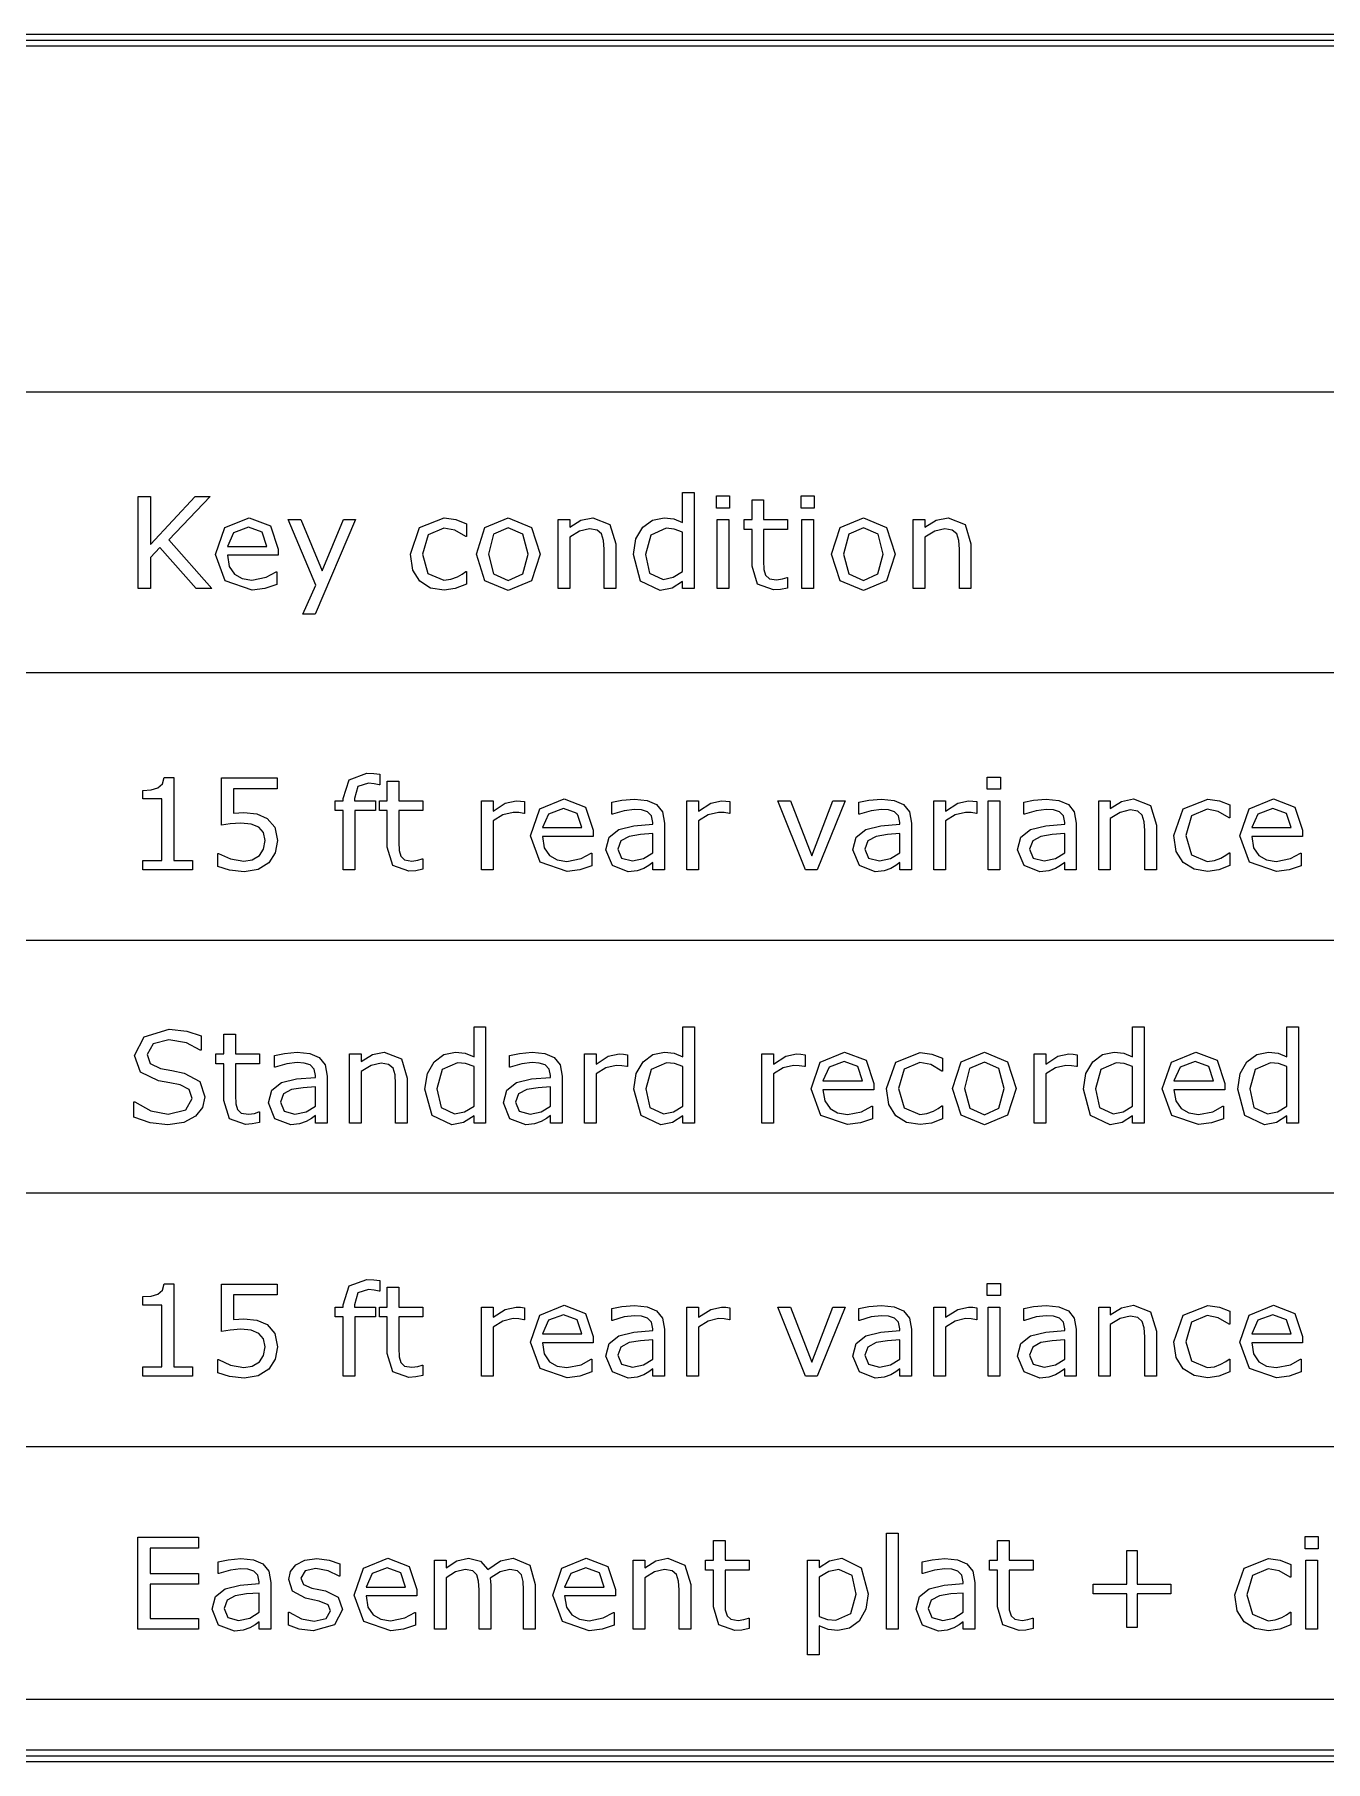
# Model space of a CAD drawing. Header units: inches. Extents: x -33163 to 19162, y -8858 to 30669.
# Drawn here: x 8629 to 9487, y 21411 to 22560 of the extents above; entities that cross this region are included whole.
import ezdxf

# ---------------------------------------------------------------- set-up
doc = ezdxf.new("R2010")
doc.units = ezdxf.units.IN
doc.layers.add('Layer 1', color=7, linetype='Continuous')
doc.layers.add('SOLID-2', color=253, linetype='Continuous')

# ---------------------------------------------------------------- blocks, each defined once
blk = doc.blocks.new('A$C0f725650')
at = {"layer": 'Layer 1', "color": 7}
for points in [[(22.25882, 67.310018), (22.25882, 67.098146), (192.650272, 67.098146), (192.650272, 67.310018), (22.25882, 67.310018)], [(22.25882, 67.204082), (192.650272, 67.204082)], [(22.25882, 60.589507), (192.650272, 60.589507), (192.650272, 55.297847), (22.25882, 55.297847), (22.25882, 60.589507)], [(155.552873, 56.885345), (155.254055, 56.885345), (154.569214, 57.656226), (154.397132, 57.472518), (154.397132, 56.885345), (154.166913, 56.885345), (154.166913, 58.616633), (154.397132, 58.616633), (154.397132, 57.713201), (155.237778, 58.616633), (155.516828, 58.616633), (154.743622, 57.802731), (155.552873, 56.885345)], [(164.623238, 56.885345), (164.404648, 56.885345), (164.404648, 57.021383), (164.20815, 56.894648), (163.986069, 56.849301), (163.616325, 57.02836), (163.480287, 57.524839), (163.526796, 57.819008), (163.654695, 58.038763), (163.838403, 58.173637), (164.056996, 58.220145), (164.238378, 58.198052), (164.404648, 58.131777), (164.404648, 58.694532), (164.623238, 58.694532), (164.623238, 56.885345)], [(165.288313, 58.40153), (165.041816, 58.40153), (165.041816, 58.628259), (165.288313, 58.628259), (165.288313, 58.40153)], [(166.381268, 56.89696), (166.246394, 56.870216), (166.117333, 56.859765), (165.815026, 56.966736), (165.711542, 57.309736), (165.711542, 58.000393), (165.563878, 58.000393), (165.563878, 58.184101), (165.711542, 58.184101), (165.711542, 58.557335), (165.930135, 58.557335), (165.930135, 58.184101), (166.381268, 58.184101), (166.381268, 58.000393), (165.930135, 58.000393), (165.930135, 57.408568), (165.934792, 57.248112), (165.967349, 57.141144), (166.037112, 57.072543), (166.174314, 57.051614), (166.285933, 57.066722), (166.36965, 57.093463), (166.381265, 57.093463), (166.381268, 56.89696)], [(166.880076, 58.401517), (166.63358, 58.401517), (166.63358, 58.628246), (166.880076, 58.628246), (166.880076, 58.401517)], [(156.799307, 57.51205), (155.84239, 57.51205), (155.878434, 57.302762), (155.977266, 57.157421), (156.120281, 57.073704), (156.303989, 57.045801), (156.570252, 57.098123), (156.762102, 57.202768), (156.773717, 57.202768), (156.773717, 56.96441), (156.548149, 56.886507), (156.306304, 56.855114), (155.801684, 57.029522), (155.620302, 57.527165), (155.793545, 58.032947), (156.251657, 58.220145), (156.656282, 58.066666), (156.799297, 57.630646), (156.799307, 57.51205)], [(158.253868, 58.184101), (157.495777, 56.406304), (157.262071, 56.406304), (157.503916, 56.948131), (156.986505, 58.184101), (157.223701, 58.184101), (157.622512, 57.221371), (158.024813, 58.184101), (158.253868, 58.184101)], [(160.337459, 56.966736), (160.129333, 56.885345), (159.921207, 56.856278), (159.663082, 56.896973), (159.461933, 57.022545), (159.330546, 57.234161), (159.284038, 57.532978), (159.458446, 58.032947), (159.921207, 58.214332), (160.139797, 58.182939), (160.337459, 58.1062), (160.337459, 57.863191), (160.325844, 57.863191), (160.118879, 57.982952), (159.911915, 58.024809), (159.617749, 57.899235), (159.510778, 57.532978), (159.615423, 57.171372), (159.911915, 57.045801), (160.046791, 57.063237), (160.170039, 57.108584), (160.259569, 57.159744), (160.325844, 57.207417), (160.337459, 57.207417), (160.337459, 56.966736)], [(161.724583, 57.534142), (161.561801, 57.033011), (161.125782, 56.849301), (160.687436, 57.033011), (160.525819, 57.534142), (160.687436, 58.035273), (161.125782, 58.220145), (161.561801, 58.035273), (161.724583, 57.534142), (161.724583, 57.534142)], [(163.148913, 56.885345), (162.930322, 56.885345), (162.930322, 57.624833), (162.919845, 57.792264), (162.881478, 57.915512), (162.797761, 57.987603), (162.65591, 58.012024), (162.468712, 57.967841), (162.281515, 57.855058), (162.281515, 56.885345), (162.062924, 56.885345), (162.062924, 58.184101), (162.281515, 58.184101), (162.281515, 58.039924), (162.493128, 58.172475), (162.717534, 58.220145), (163.038444, 58.09341), (163.148902, 57.728317), (163.148913, 56.885345)], [(165.274361, 56.885345), (165.055771, 56.885345), (165.055771, 58.184101), (165.274361, 58.184101), (165.274361, 56.885345)], [(166.866122, 56.885345), (166.647531, 56.885345), (166.647531, 58.184101), (166.866122, 58.184101), (166.866122, 56.885345)], [(168.405561, 57.534142), (168.242781, 57.033011), (167.806762, 56.849301), (167.368416, 57.033011), (167.206799, 57.534142), (167.368416, 58.035273), (167.806762, 58.220145), (168.242781, 58.035273), (168.405561, 57.534142), (168.405561, 57.534142)], [(169.82989, 56.885345), (169.6113, 56.885345), (169.6113, 57.624833), (169.600849, 57.792264), (169.562479, 57.915512), (169.478765, 57.987603), (169.336911, 58.012024), (169.149714, 57.967841), (168.962516, 57.855058), (168.962516, 56.885345), (168.743925, 56.885345), (168.743925, 58.184101), (168.962516, 58.184101), (168.962516, 58.039924), (169.174132, 58.172475), (169.398535, 58.220145), (169.719445, 58.09341), (169.829904, 57.728317), (169.82989, 56.885345)], [(156.58653, 57.67948), (156.499326, 57.945743), (156.24004, 58.039924), (155.959825, 57.936443), (155.84239, 57.67948), (156.58653, 57.67948)], [(161.499016, 57.534142), (161.400183, 57.908538), (161.125782, 58.031786), (160.849054, 57.908538), (160.751386, 57.534142), (160.850219, 57.163234), (161.125782, 57.03766), (161.399022, 57.162072), (161.499016, 57.534142), (161.499016, 57.534142)], [(164.404648, 57.205094), (164.404648, 57.950395), (164.246517, 58.005042), (164.094202, 58.020149), (163.808174, 57.89225), (163.705855, 57.529483), (163.78492, 57.17718), (164.038391, 57.057419), (164.226753, 57.098115), (164.404648, 57.205086), (164.404648, 57.205094)], [(168.179993, 57.534142), (168.081163, 57.908538), (167.806762, 58.031786), (167.530034, 57.908538), (167.432366, 57.534142), (167.531199, 57.163234), (167.806762, 57.03766), (168.079999, 57.162072), (168.179993, 57.534142), (168.179993, 57.534142)], [(155.188944, 51.593685), (154.251791, 51.593685), (154.251791, 51.770419), (154.612235, 51.770419), (154.612235, 52.930811), (154.251791, 52.930811), (154.251791, 53.088941), (154.40876, 53.100557), (154.535495, 53.136601), (154.619212, 53.209853), (154.655256, 53.330776), (154.835477, 53.330776), (154.835477, 51.770408), (155.188944, 51.770408), (155.188944, 51.593685)], [(156.787681, 52.14365), (156.743496, 51.912269), (156.622574, 51.726236), (156.422586, 51.600662), (156.155161, 51.557641), (155.881924, 51.587872), (155.659844, 51.658796), (155.659844, 51.904131), (155.676115, 51.904131), (155.899357, 51.80065), (156.150505, 51.75879), (156.309797, 51.782047), (156.448161, 51.863438), (156.5249, 51.983199), (156.551644, 52.144817), (156.520249, 52.29597), (156.435371, 52.3948), (156.287707, 52.456424), (156.094696, 52.475024), (155.897034, 52.461081), (155.734252, 52.433175), (155.734252, 53.324981), (156.776048, 53.324981), (156.776048, 53.121504), (155.958658, 53.121504), (155.958658, 52.661068), (156.060975, 52.668053), (156.151669, 52.670435), (156.398165, 52.646014), (156.59234, 52.562297), (156.736516, 52.397192), (156.787676, 52.143719), (156.787681, 52.14365)], [(158.707329, 53.191261), (158.695714, 53.191261), (158.601536, 53.212189), (158.499216, 53.223805), (158.294577, 53.161019), (158.231789, 52.936613), (158.231789, 52.89243), (158.625951, 52.89243), (158.625951, 52.708722), (158.238766, 52.708722), (158.238766, 51.593685), (158.020175, 51.593685), (158.020175, 52.708733), (157.872509, 52.708733), (157.872509, 52.892441), (158.020175, 52.892441), (158.020175, 52.935462), (158.135285, 53.290091), (158.467821, 53.414503), (158.59921, 53.407518), (158.707342, 53.391246), (158.707329, 53.191261)], [(170.383345, 53.10987), (170.136849, 53.10987), (170.136849, 53.336599), (170.383345, 53.336599), (170.383345, 53.10987)], [(159.52007, 51.605313), (159.385193, 51.578569), (159.256132, 51.568118), (158.953825, 51.675089), (158.850344, 52.018089), (158.850344, 52.708746), (158.702678, 52.708746), (158.702678, 52.892454), (158.850344, 52.892454), (158.850344, 53.265688), (159.068935, 53.265688), (159.068935, 52.892454), (159.52007, 52.892454), (159.52007, 52.708746), (159.068935, 52.708746), (159.068935, 52.116922), (159.073591, 51.956465), (159.106146, 51.849497), (159.175908, 51.780896), (159.31311, 51.759967), (159.42473, 51.775075), (159.508447, 51.801817), (159.520062, 51.801817), (159.52007, 51.605313)], [(161.431576, 52.654083), (161.419961, 52.654083), (161.324618, 52.670355), (161.216486, 52.676176), (161.02115, 52.630829), (160.839765, 52.51572), (160.839765, 51.593685), (160.621174, 51.593685), (160.621174, 52.892441), (160.839765, 52.892441), (160.839765, 52.700592), (161.06882, 52.848258), (161.272295, 52.892441), (161.35485, 52.888948), (161.431587, 52.878497), (161.431576, 52.654083)], [(162.724519, 52.22039), (161.767602, 52.22039), (161.803646, 52.011102), (161.902478, 51.865761), (162.045493, 51.782044), (162.229201, 51.754141), (162.495464, 51.806463), (162.687314, 51.911108), (162.698929, 51.911108), (162.698929, 51.67275), (162.473361, 51.594847), (162.231516, 51.563454), (161.726898, 51.737862), (161.545514, 52.235505), (161.718757, 52.741287), (162.176869, 52.928485), (162.581496, 52.775006), (162.724509, 52.338986), (162.724519, 52.22039)], [(162.511742, 52.38782), (162.424538, 52.654083), (162.165252, 52.748264), (161.885037, 52.644783), (161.767602, 52.38782), (162.511742, 52.38782)], [(164.065135, 51.593685), (163.847706, 51.593685), (163.847706, 51.732049), (163.76864, 51.676238), (163.673298, 51.620426), (163.547724, 51.576244), (163.381455, 51.557644), (163.083799, 51.673915), (162.961715, 51.970409), (163.024501, 52.208766), (163.205886, 52.352943), (163.490752, 52.42387), (163.847706, 52.451773), (163.847706, 52.485494), (163.820964, 52.608742), (163.74655, 52.685479), (163.634928, 52.721526), (163.49889, 52.730839), (163.307041, 52.707582), (163.08845, 52.642471), (163.076835, 52.642471), (163.076835, 52.864549), (163.261707, 52.902918), (163.500065, 52.923847), (163.73842, 52.90059), (163.915153, 52.82385), (164.026776, 52.685487), (164.065145, 52.475035), (164.065135, 51.593685)], [(165.296454, 52.654083), (165.284839, 52.654083), (165.189496, 52.670355), (165.081364, 52.676176), (164.886027, 52.630829), (164.704642, 52.51572), (164.704642, 51.593685), (164.486052, 51.593685), (164.486052, 52.892441), (164.704642, 52.892441), (164.704642, 52.700592), (164.933697, 52.848258), (165.137175, 52.892441), (165.219727, 52.888948), (165.296467, 52.878497), (165.296454, 52.654083)], [(167.462597, 52.892441), (166.937048, 51.593685), (166.717294, 51.593685), (166.195234, 52.892441), (166.432428, 52.892441), (166.834729, 51.858784), (167.233543, 52.892441), (167.462597, 52.892441)], [(168.711355, 51.593685), (168.493929, 51.593685), (168.493929, 51.732049), (168.414863, 51.676238), (168.319521, 51.620426), (168.193947, 51.576244), (168.027678, 51.557644), (167.730022, 51.673915), (167.607936, 51.970409), (167.670724, 52.208766), (167.852109, 52.352943), (168.136975, 52.42387), (168.493929, 52.451773), (168.493929, 52.485494), (168.467185, 52.608742), (168.392771, 52.685479), (168.281151, 52.721526), (168.145113, 52.730839), (167.953264, 52.707582), (167.734673, 52.642471), (167.723058, 52.642471), (167.723058, 52.864549), (167.90793, 52.902918), (168.146288, 52.923847), (168.384645, 52.90059), (168.561379, 52.82385), (168.673001, 52.685487), (168.711368, 52.475035), (168.711355, 51.593685)], [(169.942674, 52.654083), (169.931059, 52.654083), (169.835716, 52.670355), (169.727584, 52.676176), (169.532245, 52.630829), (169.350863, 52.51572), (169.350863, 51.593685), (169.132272, 51.593685), (169.132272, 52.892441), (169.350863, 52.892441), (169.350863, 52.700592), (169.579918, 52.848258), (169.783393, 52.892441), (169.865945, 52.888948), (169.942685, 52.878497), (169.942674, 52.654083)], [(170.369394, 51.593685), (170.1508, 51.593685), (170.1508, 52.892441), (170.369394, 52.892441), (170.369394, 51.593685)], [(171.811165, 51.593685), (171.593736, 51.593685), (171.593736, 51.732049), (171.51467, 51.676238), (171.419328, 51.620426), (171.293754, 51.576244), (171.127485, 51.557644), (170.829829, 51.673915), (170.707742, 51.970409), (170.770531, 52.208766), (170.951915, 52.352943), (171.236781, 52.42387), (171.593736, 52.451773), (171.593736, 52.485494), (171.566992, 52.608742), (171.492578, 52.685479), (171.380958, 52.721526), (171.24492, 52.730839), (171.053071, 52.707582), (170.83448, 52.642471), (170.822865, 52.642471), (170.822865, 52.864549), (171.007737, 52.902918), (171.246095, 52.923847), (171.484452, 52.90059), (171.661186, 52.82385), (171.772808, 52.685487), (171.811178, 52.475035), (171.811165, 51.593685)], [(173.318047, 51.593685), (173.099456, 51.593685), (173.099456, 52.333173), (173.088979, 52.500604), (173.050612, 52.623852), (172.966895, 52.695943), (172.825044, 52.720364), (172.637846, 52.676181), (172.450648, 52.563398), (172.450648, 51.593685), (172.232058, 51.593685), (172.232058, 52.892441), (172.450648, 52.892441), (172.450648, 52.748264), (172.662262, 52.880815), (172.886668, 52.928485), (173.207578, 52.80175), (173.318036, 52.436657), (173.318047, 51.593685)], [(174.699355, 51.675076), (174.491229, 51.593685), (174.283103, 51.564618), (174.024978, 51.605313), (173.823829, 51.730885), (173.692442, 51.942501), (173.645934, 52.241318), (173.820342, 52.741287), (174.283103, 52.922672), (174.501693, 52.891279), (174.699355, 52.81454), (174.699355, 52.571531), (174.68774, 52.571531), (174.480775, 52.691292), (174.273811, 52.733149), (173.979645, 52.607575), (173.872674, 52.241318), (173.977319, 51.879712), (174.273811, 51.754141), (174.408687, 51.771577), (174.531935, 51.816924), (174.621465, 51.868084), (174.68774, 51.915757), (174.699355, 51.915757), (174.699355, 51.675076)], [(176.066712, 52.22039), (175.109795, 52.22039), (175.145839, 52.011102), (175.244671, 51.865761), (175.387684, 51.782044), (175.571394, 51.754141), (175.837657, 51.806463), (176.029504, 51.911108), (176.041119, 51.911108), (176.041119, 51.67275), (175.815552, 51.594847), (175.573707, 51.563454), (175.069086, 51.737862), (174.887701, 52.235505), (175.060948, 52.741287), (175.51906, 52.928485), (175.923684, 52.775006), (176.066699, 52.338986), (176.066712, 52.22039)], [(175.853935, 52.38782), (175.766731, 52.654083), (175.507445, 52.748264), (175.22723, 52.644783), (175.109795, 52.38782), (175.853935, 52.38782)], [(163.847706, 51.913434), (163.847706, 52.275039), (163.611674, 52.257603), (163.397735, 52.223885), (163.245417, 52.140168), (163.187283, 51.985527), (163.25472, 51.816932), (163.46052, 51.761121), (163.670972, 51.805304), (163.847706, 51.913439), (163.847706, 51.913434)], [(168.493929, 51.913434), (168.493929, 52.275039), (168.257897, 52.257603), (168.043955, 52.223885), (167.89164, 52.140168), (167.833503, 51.985527), (167.900943, 51.816932), (168.106743, 51.761121), (168.317195, 51.805304), (168.493929, 51.913439), (168.493929, 51.913434)], [(171.593736, 51.913434), (171.593736, 52.275039), (171.357704, 52.257603), (171.143762, 52.223885), (170.991447, 52.140168), (170.93331, 51.985527), (171.00075, 51.816932), (171.20655, 51.761121), (171.417002, 51.805304), (171.593736, 51.913439), (171.593736, 51.913434)], [(22.25882, 50.27077), (192.650272, 50.27077), (192.650272, 45.508276), (22.25882, 45.508276), (22.25882, 50.27077)], [(155.41916, 47.325347), (155.37149, 47.12536), (155.240104, 46.957926), (155.022675, 46.841655), (154.725019, 46.799798), (154.387829, 46.834678), (154.08436, 46.938162), (154.08436, 47.226515), (154.100632, 47.226515), (154.404101, 47.05792), (154.727337, 46.998622), (155.059872, 47.078851), (155.179633, 47.29279), (155.122661, 47.462547), (154.95174, 47.547425), (154.762217, 47.585795), (154.547116, 47.624165), (154.205275, 47.790434), (154.094817, 48.098554), (154.278527, 48.454347), (154.744778, 48.593872), (155.079639, 48.558989), (155.34939, 48.47295), (155.34939, 48.200874), (155.333118, 48.200874), (155.072668, 48.339237), (154.743619, 48.395046), (154.445963, 48.318309), (154.334344, 48.120647), (154.390152, 47.950888), (154.586653, 47.856709), (154.798266, 47.817175), (155.030811, 47.769506), (155.321489, 47.614862), (155.419158, 47.325347), (155.41916, 47.325347)], [(156.44584, 46.842819), (156.310966, 46.816075), (156.181905, 46.805624), (155.879598, 46.912595), (155.776115, 47.255595), (155.776115, 47.946252), (155.628451, 47.946252), (155.628451, 48.12996), (155.776115, 48.12996), (155.776115, 48.503194), (155.994708, 48.503194), (155.994708, 48.12996), (156.44584, 48.12996), (156.44584, 47.946252), (155.994708, 47.946252), (155.994708, 47.354428), (155.999364, 47.193971), (156.031921, 47.087003), (156.101684, 47.018402), (156.238886, 46.997473), (156.350506, 47.012581), (156.434222, 47.039323), (156.445838, 47.039323), (156.44584, 46.842819)], [(160.700226, 46.831191), (160.481636, 46.831191), (160.481636, 46.967229), (160.285138, 46.840494), (160.063058, 46.795147), (159.693313, 46.974206), (159.557275, 47.470685), (159.603784, 47.764854), (159.731683, 47.984609), (159.915394, 48.119483), (160.133984, 48.165991), (160.315367, 48.143898), (160.481636, 48.077623), (160.481636, 48.640378), (160.700226, 48.640378), (160.700226, 46.831191)], [(164.630215, 46.831191), (164.411625, 46.831191), (164.411625, 46.967229), (164.215124, 46.840494), (163.993046, 46.795147), (163.623302, 46.974206), (163.487264, 47.470685), (163.533773, 47.764854), (163.661672, 47.984609), (163.84538, 48.119483), (164.063971, 48.165991), (164.245355, 48.143898), (164.411625, 48.077623), (164.411625, 48.640378), (164.630215, 48.640378), (164.630215, 46.831191)], [(173.087828, 46.831191), (172.869237, 46.831191), (172.869237, 46.967229), (172.672737, 46.840494), (172.450659, 46.795147), (172.080915, 46.974206), (171.944877, 47.470685), (171.991385, 47.764854), (172.119285, 47.984609), (172.302993, 48.119483), (172.521583, 48.165991), (172.702968, 48.143898), (172.869237, 48.077623), (172.869237, 48.640378), (173.087828, 48.640378), (173.087828, 46.831191)], [(175.989973, 46.831191), (175.771382, 46.831191), (175.771382, 46.967229), (175.574882, 46.840494), (175.352804, 46.795147), (174.98306, 46.974206), (174.847022, 47.470685), (174.89353, 47.764854), (175.02143, 47.984609), (175.205137, 48.119483), (175.423728, 48.165991), (175.605113, 48.143898), (175.771382, 48.077623), (175.771382, 48.640378), (175.989973, 48.640378), (175.989973, 46.831191)], [(157.719019, 46.831191), (157.50159, 46.831191), (157.50159, 46.969555), (157.422525, 46.913744), (157.327182, 46.857932), (157.201608, 46.81375), (157.035339, 46.79515), (156.737683, 46.911421), (156.615599, 47.207915), (156.678385, 47.446272), (156.85977, 47.590449), (157.144636, 47.661376), (157.50159, 47.689279), (157.50159, 47.723), (157.474846, 47.846248), (157.400432, 47.922985), (157.288812, 47.959032), (157.152774, 47.968345), (156.960925, 47.945088), (156.742335, 47.879977), (156.730719, 47.879977), (156.730719, 48.102055), (156.915594, 48.140424), (157.153949, 48.161353), (157.392307, 48.138096), (157.56904, 48.061356), (157.680662, 47.922993), (157.719032, 47.712541), (157.719019, 46.831191)], [(159.225901, 46.831191), (159.007311, 46.831191), (159.007311, 47.570679), (158.99686, 47.73811), (158.95849, 47.861358), (158.874773, 47.933449), (158.732922, 47.95787), (158.545724, 47.913687), (158.358527, 47.800904), (158.358527, 46.831191), (158.139936, 46.831191), (158.139936, 48.129947), (158.358527, 48.129947), (158.358527, 47.98577), (158.57014, 48.118321), (158.794546, 48.165991), (159.115456, 48.039256), (159.225914, 47.674163), (159.225901, 46.831191)], [(162.139672, 46.831191), (161.922245, 46.831191), (161.922245, 46.969555), (161.84318, 46.913744), (161.747837, 46.857932), (161.622264, 46.81375), (161.455995, 46.79515), (161.158339, 46.911421), (161.036252, 47.207915), (161.09904, 47.446272), (161.280425, 47.590449), (161.565291, 47.661376), (161.922245, 47.689279), (161.922245, 47.723), (161.895501, 47.846248), (161.821087, 47.922985), (161.709468, 47.959032), (161.57343, 47.968345), (161.381581, 47.945088), (161.16299, 47.879977), (161.151375, 47.879977), (161.151375, 48.102055), (161.336247, 48.140424), (161.574604, 48.161353), (161.812962, 48.138096), (161.989695, 48.061356), (162.101315, 47.922993), (162.139685, 47.712541), (162.139672, 46.831191)], [(163.370991, 47.891589), (163.359376, 47.891589), (163.264033, 47.907861), (163.155898, 47.913682), (162.960562, 47.868335), (162.779179, 47.753226), (162.779179, 46.831191), (162.560586, 46.831191), (162.560586, 48.129947), (162.779179, 48.129947), (162.779179, 47.938098), (163.008234, 48.085764), (163.211709, 48.129947), (163.294262, 48.126454), (163.371001, 48.116003), (163.370991, 47.891589)], [(166.707994, 47.891589), (166.696378, 47.891589), (166.601036, 47.907861), (166.492903, 47.913682), (166.297567, 47.868335), (166.116182, 47.753226), (166.116182, 46.831191), (165.897592, 46.831191), (165.897592, 48.129947), (166.116182, 48.129947), (166.116182, 47.938098), (166.345237, 48.085764), (166.548715, 48.129947), (166.631267, 48.126454), (166.708007, 48.116003), (166.707994, 47.891589)], [(168.000937, 47.457896), (167.044019, 47.457896), (167.080063, 47.248608), (167.178893, 47.103267), (167.321908, 47.01955), (167.505619, 46.991647), (167.771879, 47.043969), (167.963728, 47.148614), (167.975343, 47.148614), (167.975343, 46.910256), (167.749776, 46.832353), (167.507928, 46.80096), (167.00331, 46.975368), (166.821926, 47.473011), (166.995172, 47.978793), (167.453281, 48.165991), (167.857908, 48.012512), (168.000923, 47.576492), (168.000937, 47.457896)], [(169.292715, 46.912582), (169.084589, 46.831191), (168.876463, 46.802124), (168.618338, 46.842819), (168.417189, 46.968391), (168.285802, 47.180007), (168.239294, 47.478824), (168.413699, 47.978793), (168.876463, 48.160178), (169.095053, 48.128785), (169.292715, 48.052046), (169.292715, 47.809037), (169.2811, 47.809037), (169.074135, 47.928798), (168.867171, 47.970655), (168.573005, 47.845081), (168.466034, 47.478824), (168.570679, 47.117218), (168.867171, 46.991647), (169.002047, 47.009083), (169.125295, 47.05443), (169.214825, 47.10559), (169.2811, 47.153263), (169.292715, 47.153263), (169.292715, 46.912582)], [(170.679839, 47.479988), (170.517057, 46.978857), (170.081038, 46.795147), (169.642693, 46.978857), (169.481075, 47.479988), (169.642693, 47.981119), (170.081038, 48.165991), (170.517057, 47.981119), (170.679839, 47.479988), (170.679839, 47.479988)], [(171.828603, 47.891589), (171.816988, 47.891589), (171.721646, 47.907861), (171.613511, 47.913682), (171.418174, 47.868335), (171.236792, 47.753226), (171.236792, 46.831191), (171.018199, 46.831191), (171.018199, 48.129947), (171.236792, 48.129947), (171.236792, 47.938098), (171.465847, 48.085764), (171.669322, 48.129947), (171.751874, 48.126454), (171.828614, 48.116003), (171.828603, 47.891589)], [(174.605174, 47.457896), (173.648257, 47.457896), (173.684301, 47.248608), (173.783133, 47.103267), (173.926148, 47.01955), (174.109856, 46.991647), (174.37612, 47.043969), (174.567969, 47.148614), (174.579584, 47.148614), (174.579584, 46.910256), (174.354016, 46.832353), (174.112172, 46.80096), (173.607554, 46.975368), (173.426169, 47.473011), (173.599412, 47.978793), (174.057525, 48.165991), (174.462151, 48.012512), (174.605164, 47.576492), (174.605174, 47.457896)], [(160.481636, 47.15094), (160.481636, 47.896241), (160.323508, 47.950888), (160.17119, 47.965995), (159.885163, 47.838096), (159.782843, 47.475329), (159.861908, 47.123026), (160.115382, 47.003265), (160.303741, 47.043961), (160.481636, 47.150932), (160.481636, 47.15094)], [(164.411625, 47.15094), (164.411625, 47.896241), (164.253494, 47.950888), (164.101179, 47.965995), (163.815149, 47.838096), (163.712829, 47.475329), (163.791895, 47.123026), (164.045368, 47.003265), (164.233727, 47.043961), (164.411625, 47.150932), (164.411625, 47.15094)], [(167.788159, 47.625326), (167.700955, 47.891589), (167.441669, 47.98577), (167.161452, 47.882289), (167.044019, 47.625326), (167.788159, 47.625326)], [(170.454272, 47.479988), (170.35544, 47.854384), (170.081038, 47.977632), (169.80431, 47.854384), (169.706642, 47.479988), (169.805475, 47.10908), (170.081038, 46.983506), (170.354278, 47.107918), (170.454272, 47.479988), (170.454272, 47.479988)], [(172.869237, 47.15094), (172.869237, 47.896241), (172.711107, 47.950888), (172.558791, 47.965995), (172.272761, 47.838096), (172.170444, 47.475329), (172.249507, 47.123026), (172.50298, 47.003265), (172.691342, 47.043961), (172.869237, 47.150932), (172.869237, 47.15094)], [(174.392397, 47.625326), (174.305193, 47.891589), (174.045907, 47.98577), (173.765692, 47.882289), (173.648257, 47.625326), (174.392397, 47.625326)], [(175.771382, 47.15094), (175.771382, 47.896241), (175.613251, 47.950888), (175.460936, 47.965995), (175.174906, 47.838096), (175.072589, 47.475329), (175.151652, 47.123026), (175.405125, 47.003265), (175.593487, 47.043961), (175.771382, 47.150932), (175.771382, 47.15094)], [(157.50159, 47.15094), (157.50159, 47.512545), (157.265558, 47.495109), (157.051619, 47.461391), (156.899301, 47.377674), (156.841167, 47.223033), (156.908604, 47.054438), (157.114404, 46.998627), (157.324856, 47.04281), (157.50159, 47.150945), (157.50159, 47.15094)], [(161.922245, 47.15094), (161.922245, 47.512545), (161.686213, 47.495109), (161.472272, 47.461391), (161.319957, 47.377674), (161.26182, 47.223033), (161.329259, 47.054438), (161.53506, 46.998627), (161.745512, 47.04281), (161.922245, 47.150945), (161.922245, 47.15094)], [(158.707329, 43.666273), (158.695714, 43.666273), (158.601536, 43.687201), (158.499216, 43.698817), (158.294577, 43.636031), (158.231789, 43.411625), (158.231789, 43.367442), (158.625951, 43.367442), (158.625951, 43.183734), (158.238766, 43.183734), (158.238766, 42.068697), (158.020175, 42.068697), (158.020175, 43.183745), (157.872509, 43.183745), (157.872509, 43.367453), (158.020175, 43.367453), (158.020175, 43.410474), (158.135285, 43.765103), (158.467821, 43.889515), (158.59921, 43.88253), (158.707342, 43.866258), (158.707329, 43.666273)], [(155.188944, 42.068697), (154.251791, 42.068697), (154.251791, 42.245431), (154.612235, 42.245431), (154.612235, 43.405823), (154.251791, 43.405823), (154.251791, 43.563953), (154.40876, 43.575569), (154.535495, 43.611613), (154.619212, 43.684865), (154.655256, 43.805788), (154.835477, 43.805788), (154.835477, 42.24542), (155.188944, 42.24542), (155.188944, 42.068697)], [(156.787681, 42.618662), (156.743496, 42.387281), (156.622574, 42.201248), (156.422586, 42.075674), (156.155161, 42.032653), (155.881924, 42.062884), (155.659844, 42.133808), (155.659844, 42.379143), (155.676115, 42.379143), (155.899357, 42.275662), (156.150505, 42.233802), (156.309797, 42.257059), (156.448161, 42.33845), (156.5249, 42.458211), (156.551644, 42.619829), (156.520249, 42.770982), (156.435371, 42.869812), (156.287707, 42.931436), (156.094696, 42.950036), (155.897034, 42.936093), (155.734252, 42.908187), (155.734252, 43.799993), (156.776048, 43.799993), (156.776048, 43.596516), (155.958658, 43.596516), (155.958658, 43.13608), (156.060975, 43.143065), (156.151669, 43.145447), (156.398165, 43.121026), (156.59234, 43.037309), (156.736516, 42.872204), (156.787676, 42.618731), (156.787681, 42.618662)], [(159.52007, 42.080325), (159.385193, 42.053581), (159.256132, 42.04313), (158.953825, 42.150101), (158.850344, 42.493101), (158.850344, 43.183758), (158.702678, 43.183758), (158.702678, 43.367466), (158.850344, 43.367466), (158.850344, 43.7407), (159.068935, 43.7407), (159.068935, 43.367466), (159.52007, 43.367466), (159.52007, 43.183758), (159.068935, 43.183758), (159.068935, 42.591934), (159.073591, 42.431477), (159.106146, 42.324509), (159.175908, 42.255908), (159.31311, 42.234979), (159.42473, 42.250087), (159.508447, 42.276829), (159.520062, 42.276829), (159.52007, 42.080325)], [(170.383345, 43.584882), (170.136849, 43.584882), (170.136849, 43.811611), (170.383345, 43.811611), (170.383345, 43.584882)], [(161.431576, 43.129095), (161.419961, 43.129095), (161.324618, 43.145367), (161.216486, 43.151188), (161.02115, 43.105841), (160.839765, 42.990732), (160.839765, 42.068697), (160.621174, 42.068697), (160.621174, 43.367453), (160.839765, 43.367453), (160.839765, 43.175604), (161.06882, 43.32327), (161.272295, 43.367453), (161.35485, 43.36396), (161.431587, 43.353509), (161.431576, 43.129095)], [(162.724519, 42.695402), (161.767602, 42.695402), (161.803646, 42.486114), (161.902478, 42.340773), (162.045493, 42.257056), (162.229201, 42.229153), (162.495464, 42.281475), (162.687314, 42.38612), (162.698929, 42.38612), (162.698929, 42.147762), (162.473361, 42.069859), (162.231516, 42.038466), (161.726898, 42.212874), (161.545514, 42.710517), (161.718757, 43.216299), (162.176869, 43.403497), (162.581496, 43.250018), (162.724509, 42.813998), (162.724519, 42.695402)], [(162.511742, 42.862832), (162.424538, 43.129095), (162.165252, 43.223276), (161.885037, 43.119795), (161.767602, 42.862832), (162.511742, 42.862832)], [(164.065135, 42.068697), (163.847706, 42.068697), (163.847706, 42.207061), (163.76864, 42.15125), (163.673298, 42.095438), (163.547724, 42.051256), (163.381455, 42.032656), (163.083799, 42.148927), (162.961715, 42.445421), (163.024501, 42.683778), (163.205886, 42.827955), (163.490752, 42.898882), (163.847706, 42.926785), (163.847706, 42.960506), (163.820964, 43.083754), (163.74655, 43.160491), (163.634928, 43.196538), (163.49889, 43.205851), (163.307041, 43.182594), (163.08845, 43.117483), (163.076835, 43.117483), (163.076835, 43.339561), (163.261707, 43.37793), (163.500065, 43.398859), (163.73842, 43.375602), (163.915153, 43.298862), (164.026776, 43.160499), (164.065145, 42.950047), (164.065135, 42.068697)], [(165.296454, 43.129095), (165.284839, 43.129095), (165.189496, 43.145367), (165.081364, 43.151188), (164.886027, 43.105841), (164.704642, 42.990732), (164.704642, 42.068697), (164.486052, 42.068697), (164.486052, 43.367453), (164.704642, 43.367453), (164.704642, 43.175604), (164.933697, 43.32327), (165.137175, 43.367453), (165.219727, 43.36396), (165.296467, 43.353509), (165.296454, 43.129095)], [(167.462597, 43.367453), (166.937048, 42.068697), (166.717294, 42.068697), (166.195234, 43.367453), (166.432428, 43.367453), (166.834729, 42.333796), (167.233543, 43.367453), (167.462597, 43.367453)], [(168.711355, 42.068697), (168.493929, 42.068697), (168.493929, 42.207061), (168.414863, 42.15125), (168.319521, 42.095438), (168.193947, 42.051256), (168.027678, 42.032656), (167.730022, 42.148927), (167.607936, 42.445421), (167.670724, 42.683778), (167.852109, 42.827955), (168.136975, 42.898882), (168.493929, 42.926785), (168.493929, 42.960506), (168.467185, 43.083754), (168.392771, 43.160491), (168.281151, 43.196538), (168.145113, 43.205851), (167.953264, 43.182594), (167.734673, 43.117483), (167.723058, 43.117483), (167.723058, 43.339561), (167.90793, 43.37793), (168.146288, 43.398859), (168.384645, 43.375602), (168.561379, 43.298862), (168.673001, 43.160499), (168.711368, 42.950047), (168.711355, 42.068697)], [(169.942674, 43.129095), (169.931059, 43.129095), (169.835716, 43.145367), (169.727584, 43.151188), (169.532245, 43.105841), (169.350863, 42.990732), (169.350863, 42.068697), (169.132272, 42.068697), (169.132272, 43.367453), (169.350863, 43.367453), (169.350863, 43.175604), (169.579918, 43.32327), (169.783393, 43.367453), (169.865945, 43.36396), (169.942685, 43.353509), (169.942674, 43.129095)], [(170.369394, 42.068697), (170.1508, 42.068697), (170.1508, 43.367453), (170.369394, 43.367453), (170.369394, 42.068697)], [(171.811165, 42.068697), (171.593736, 42.068697), (171.593736, 42.207061), (171.51467, 42.15125), (171.419328, 42.095438), (171.293754, 42.051256), (171.127485, 42.032656), (170.829829, 42.148927), (170.707742, 42.445421), (170.770531, 42.683778), (170.951915, 42.827955), (171.236781, 42.898882), (171.593736, 42.926785), (171.593736, 42.960506), (171.566992, 43.083754), (171.492578, 43.160491), (171.380958, 43.196538), (171.24492, 43.205851), (171.053071, 43.182594), (170.83448, 43.117483), (170.822865, 43.117483), (170.822865, 43.339561), (171.007737, 43.37793), (171.246095, 43.398859), (171.484452, 43.375602), (171.661186, 43.298862), (171.772808, 43.160499), (171.811178, 42.950047), (171.811165, 42.068697)], [(173.318047, 42.068697), (173.099456, 42.068697), (173.099456, 42.808185), (173.088979, 42.975616), (173.050612, 43.098864), (172.966895, 43.170955), (172.825044, 43.195376), (172.637846, 43.151193), (172.450648, 43.03841), (172.450648, 42.068697), (172.232058, 42.068697), (172.232058, 43.367453), (172.450648, 43.367453), (172.450648, 43.223276), (172.662262, 43.355827), (172.886668, 43.403497), (173.207578, 43.276762), (173.318036, 42.911669), (173.318047, 42.068697)], [(174.699355, 42.150088), (174.491229, 42.068697), (174.283103, 42.03963), (174.024978, 42.080325), (173.823829, 42.205897), (173.692442, 42.417513), (173.645934, 42.71633), (173.820342, 43.216299), (174.283103, 43.397684), (174.501693, 43.366291), (174.699355, 43.289552), (174.699355, 43.046543), (174.68774, 43.046543), (174.480775, 43.166304), (174.273811, 43.208161), (173.979645, 43.082587), (173.872674, 42.71633), (173.977319, 42.354724), (174.273811, 42.229153), (174.408687, 42.246589), (174.531935, 42.291936), (174.621465, 42.343096), (174.68774, 42.390769), (174.699355, 42.390769), (174.699355, 42.150088)], [(176.066712, 42.695402), (175.109795, 42.695402), (175.145839, 42.486114), (175.244671, 42.340773), (175.387684, 42.257056), (175.571394, 42.229153), (175.837657, 42.281475), (176.029504, 42.38612), (176.041119, 42.38612), (176.041119, 42.147762), (175.815552, 42.069859), (175.573707, 42.038466), (175.069086, 42.212874), (174.887701, 42.710517), (175.060948, 43.216299), (175.51906, 43.403497), (175.923684, 43.250018), (176.066699, 42.813998), (176.066712, 42.695402)], [(175.853935, 42.862832), (175.766731, 43.129095), (175.507445, 43.223276), (175.22723, 43.119795), (175.109795, 42.862832), (175.853935, 42.862832)], [(163.847706, 42.388446), (163.847706, 42.750051), (163.611674, 42.732615), (163.397735, 42.698897), (163.245417, 42.61518), (163.187283, 42.460539), (163.25472, 42.291944), (163.46052, 42.236133), (163.670972, 42.280316), (163.847706, 42.388451), (163.847706, 42.388446)], [(168.493929, 42.388446), (168.493929, 42.750051), (168.257897, 42.732615), (168.043955, 42.698897), (167.89164, 42.61518), (167.833503, 42.460539), (167.900943, 42.291944), (168.106743, 42.236133), (168.317195, 42.280316), (168.493929, 42.388451), (168.493929, 42.388446)], [(171.593736, 42.388446), (171.593736, 42.750051), (171.357704, 42.732615), (171.143762, 42.698897), (170.991447, 42.61518), (170.93331, 42.460539), (171.00075, 42.291944), (171.20655, 42.236133), (171.417002, 42.280316), (171.593736, 42.388451), (171.593736, 42.388446)], [(22.25882, 40.745782), (192.650272, 40.745782), (192.650272, 35.983288), (22.25882, 35.983288), (22.25882, 40.745782)], [(155.301728, 37.306203), (154.1611, 37.306203), (154.1611, 39.037491), (155.301728, 39.037491), (155.301728, 38.832852), (154.391319, 38.832852), (154.391319, 38.358463), (155.301728, 38.358463), (155.301728, 38.153824), (154.391319, 38.153824), (154.391319, 37.510842), (155.301728, 37.510842), (155.301728, 37.306203)], [(168.46021, 37.306182), (168.241617, 37.306182), (168.241617, 39.115371), (168.46021, 39.115371), (168.46021, 37.306182)], [(176.359717, 38.822367), (176.113221, 38.822367), (176.113221, 39.049096), (176.359717, 39.049096), (176.359717, 38.822367)], [(165.65457, 37.317818), (165.519696, 37.291074), (165.390632, 37.280623), (165.088328, 37.387594), (164.984844, 37.730594), (164.984844, 38.421251), (164.83718, 38.421251), (164.83718, 38.604959), (164.984844, 38.604959), (164.984844, 38.978193), (165.203434, 38.978193), (165.203434, 38.604959), (165.65457, 38.604959), (165.65457, 38.421251), (165.203434, 38.421251), (165.203434, 37.829426), (165.208091, 37.66897), (165.240648, 37.562002), (165.310411, 37.493401), (165.447613, 37.472472), (165.559232, 37.48758), (165.642949, 37.514321), (165.654564, 37.514321), (165.65457, 37.317818)], [(170.99726, 37.31781), (170.862386, 37.291066), (170.733322, 37.280615), (170.431018, 37.387586), (170.327534, 37.730586), (170.327534, 38.421243), (170.17987, 38.421243), (170.17987, 38.604951), (170.327534, 38.604951), (170.327534, 38.978185), (170.546127, 38.978185), (170.546127, 38.604951), (170.99726, 38.604951), (170.99726, 38.421243), (170.546127, 38.421243), (170.546127, 37.829419), (170.550784, 37.668962), (170.583341, 37.561994), (170.653103, 37.493393), (170.790305, 37.472464), (170.901925, 37.487572), (170.985642, 37.514313), (170.997257, 37.514313), (170.99726, 37.31781)], [(173.587797, 37.971256), (172.954116, 37.971256), (172.954116, 37.337575), (172.761105, 37.337575), (172.761105, 37.971256), (172.127423, 37.971256), (172.127423, 38.157292), (172.761105, 38.157292), (172.761105, 38.790974), (172.954116, 38.790974), (172.954116, 38.157292), (173.587797, 38.157292), (173.587797, 37.971256)], [(156.658618, 37.306203), (156.441192, 37.306203), (156.441192, 37.444567), (156.362126, 37.388756), (156.266784, 37.332944), (156.14121, 37.288762), (155.974941, 37.270162), (155.677285, 37.386433), (155.555198, 37.682927), (155.617986, 37.921284), (155.799371, 38.065461), (156.084237, 38.136388), (156.441192, 38.164291), (156.441192, 38.198012), (156.414447, 38.32126), (156.340033, 38.397997), (156.228414, 38.434044), (156.092376, 38.443357), (155.900527, 38.4201), (155.681936, 38.354989), (155.670321, 38.354989), (155.670321, 38.577067), (155.855193, 38.615436), (156.093551, 38.636365), (156.331908, 38.613108), (156.508642, 38.536368), (156.620261, 38.398005), (156.658631, 38.187553), (156.658618, 37.306203)], [(158.007372, 37.680599), (157.859706, 37.388756), (157.458569, 37.27481), (157.19347, 37.308529), (156.992318, 37.384104), (156.992318, 37.629439), (157.003933, 37.629439), (157.234152, 37.505027), (157.477158, 37.459682), (157.702726, 37.506191), (157.784117, 37.652693), (157.739934, 37.768964), (157.570178, 37.836404), (157.448091, 37.860825), (157.312053, 37.891056), (157.069044, 38.023607), (156.99812, 38.239871), (157.030675, 38.391025), (157.131833, 38.51776), (157.296938, 38.603803), (157.522505, 38.636357), (157.757376, 38.60729), (157.956199, 38.538689), (157.956199, 38.304983), (157.944584, 38.304983), (157.741106, 38.408466), (157.506239, 38.451485), (157.303925, 38.404977), (157.221373, 38.268939), (157.271368, 38.148016), (157.429499, 38.081741), (157.564373, 38.053835), (157.689947, 38.02825), (157.924817, 37.908492), (158.007369, 37.680599), (158.007372, 37.680599)], [(159.407286, 37.932908), (158.450369, 37.932908), (158.486413, 37.72362), (158.585242, 37.578279), (158.728258, 37.494562), (158.911968, 37.466659), (159.178229, 37.518981), (159.370078, 37.623626), (159.381719, 37.623626), (159.381719, 37.385268), (159.156152, 37.307365), (158.914304, 37.275972), (158.409686, 37.45038), (158.228302, 37.948023), (158.401548, 38.453805), (158.859657, 38.641003), (159.264284, 38.487524), (159.407299, 38.051504), (159.407286, 37.932908)], [(159.194508, 38.100338), (159.107304, 38.366601), (158.848018, 38.460782), (158.567801, 38.357301), (158.450369, 38.100338), (159.194508, 38.100338)], [(161.63389, 37.306203), (161.415299, 37.306203), (161.415299, 38.045691), (161.40715, 38.207309), (161.375757, 38.331721), (161.299017, 38.407297), (161.154841, 38.432882), (160.97113, 38.386374), (160.78742, 38.270103), (160.793241, 38.207314), (160.795622, 38.137552), (160.795622, 37.306203), (160.577029, 37.306203), (160.577029, 38.045691), (160.568879, 38.208473), (160.537487, 38.332883), (160.460747, 38.407297), (160.31657, 38.432882), (160.13635, 38.388699), (159.957291, 38.275916), (159.957291, 37.306203), (159.7387, 37.306203), (159.7387, 38.604959), (159.957291, 38.604959), (159.957291, 38.460782), (160.160765, 38.593333), (160.378194, 38.641003), (160.602598, 38.585192), (160.740962, 38.430551), (160.982809, 38.591007), (161.216515, 38.641003), (161.53161, 38.510778), (161.633929, 38.149175), (161.63389, 37.306203)], [(163.141936, 37.932908), (162.185019, 37.932908), (162.221063, 37.72362), (162.319895, 37.578279), (162.462907, 37.494562), (162.646618, 37.466659), (162.912881, 37.518981), (163.10473, 37.623626), (163.116345, 37.623626), (163.116345, 37.385268), (162.890778, 37.307365), (162.648933, 37.275972), (162.144312, 37.45038), (161.96293, 37.948023), (162.136174, 38.453805), (162.594286, 38.641003), (162.99891, 38.487524), (163.141925, 38.051504), (163.141936, 37.932908)], [(162.929158, 38.100338), (162.841954, 38.366601), (162.582668, 38.460782), (162.302454, 38.357301), (162.185019, 38.100338), (162.929158, 38.100338)], [(164.559289, 37.306203), (164.340698, 37.306203), (164.340698, 38.045691), (164.33022, 38.213122), (164.291851, 38.33637), (164.208137, 38.408461), (164.066283, 38.432882), (163.879085, 38.388699), (163.691888, 38.275916), (163.691888, 37.306203), (163.473297, 37.306203), (163.473297, 38.604959), (163.691888, 38.604959), (163.691888, 38.460782), (163.903504, 38.593333), (164.127907, 38.641003), (164.448817, 38.514268), (164.559275, 38.149175), (164.559289, 37.306203)], [(167.898617, 37.971264), (167.85327, 37.681747), (167.725371, 37.460831), (167.543988, 37.327118), (167.324234, 37.28061), (167.140523, 37.302703), (166.974257, 37.371301), (166.974257, 36.827149), (166.755663, 36.827149), (166.755663, 38.604946), (166.974257, 38.604946), (166.974257, 38.468908), (167.169593, 38.590994), (167.402135, 38.64099), (167.76723, 38.463095), (167.898617, 37.971264), (167.898617, 37.971264)], [(167.673049, 37.965443), (167.592823, 38.316585), (167.346326, 38.432856), (167.156803, 38.39216), (166.974257, 38.285192), (166.974257, 37.549191), (167.133549, 37.492218), (167.285864, 37.47711), (167.57073, 37.600358), (167.673049, 37.965451), (167.673049, 37.965443)], [(169.901979, 37.306182), (169.684552, 37.306182), (169.684552, 37.444546), (169.605487, 37.388734), (169.510144, 37.332923), (169.384571, 37.288741), (169.218301, 37.27014), (168.920646, 37.386411), (168.798559, 37.682906), (168.861347, 37.921263), (169.042732, 38.06544), (169.327598, 38.136367), (169.684552, 38.164269), (169.684552, 38.197991), (169.657808, 38.321239), (169.583394, 38.397976), (169.471775, 38.434022), (169.335737, 38.443336), (169.143887, 38.420079), (168.925297, 38.354968), (168.913682, 38.354968), (168.913682, 38.577045), (169.098554, 38.615415), (169.336911, 38.636344), (169.575269, 38.613087), (169.752002, 38.536347), (169.863625, 38.397984), (169.901992, 38.187532), (169.901979, 37.306182)], [(175.844632, 37.387573), (175.636506, 37.306182), (175.428379, 37.277115), (175.170257, 37.31781), (174.969106, 37.443381), (174.837719, 37.654997), (174.791211, 37.953815), (174.965618, 38.453784), (175.428379, 38.635169), (175.64697, 38.603776), (175.844632, 38.527037), (175.844632, 38.284028), (175.833017, 38.284028), (175.626052, 38.403789), (175.41909, 38.445646), (175.124921, 38.320072), (175.01795, 37.953815), (175.122595, 37.592209), (175.41909, 37.466638), (175.553964, 37.484074), (175.677212, 37.529421), (175.766741, 37.580581), (175.833017, 37.628253), (175.844632, 37.628253), (175.844632, 37.387573)], [(176.345765, 37.306203), (176.127175, 37.306203), (176.127175, 38.604959), (176.345765, 38.604959), (176.345765, 37.306203)], [(156.441192, 37.625952), (156.441192, 37.987557), (156.20516, 37.970121), (155.991218, 37.936403), (155.838903, 37.852686), (155.780766, 37.698045), (155.848205, 37.52945), (156.054006, 37.473639), (156.264458, 37.517822), (156.441192, 37.625957), (156.441192, 37.625952)], [(169.684552, 37.62593), (169.684552, 37.987536), (169.44852, 37.9701), (169.234579, 37.936381), (169.082263, 37.852665), (169.024127, 37.698024), (169.091566, 37.529429), (169.297367, 37.473618), (169.507819, 37.517801), (169.684552, 37.625936), (169.684552, 37.62593)], [(22.25882, 35.030892), (22.25882, 34.81902), (192.650272, 34.81902), (192.650272, 35.030892), (22.25882, 35.030892)], [(22.25882, 34.924956), (192.650272, 34.924956)]]:
    blk.add_lwpolyline(points, dxfattribs=at)

msp = doc.modelspace()

# ---------------------------------------------------------------- block references
at = {"layer": 'SOLID-2', "xscale": 35.3548193792485, "yscale": 35.3548193792485, "zscale": 35.3548193792485}
msp.add_blockref('A$C0f725650', (3247.20147, 20180.01122), dxfattribs=at)

doc.saveas('drawing.dxf')
